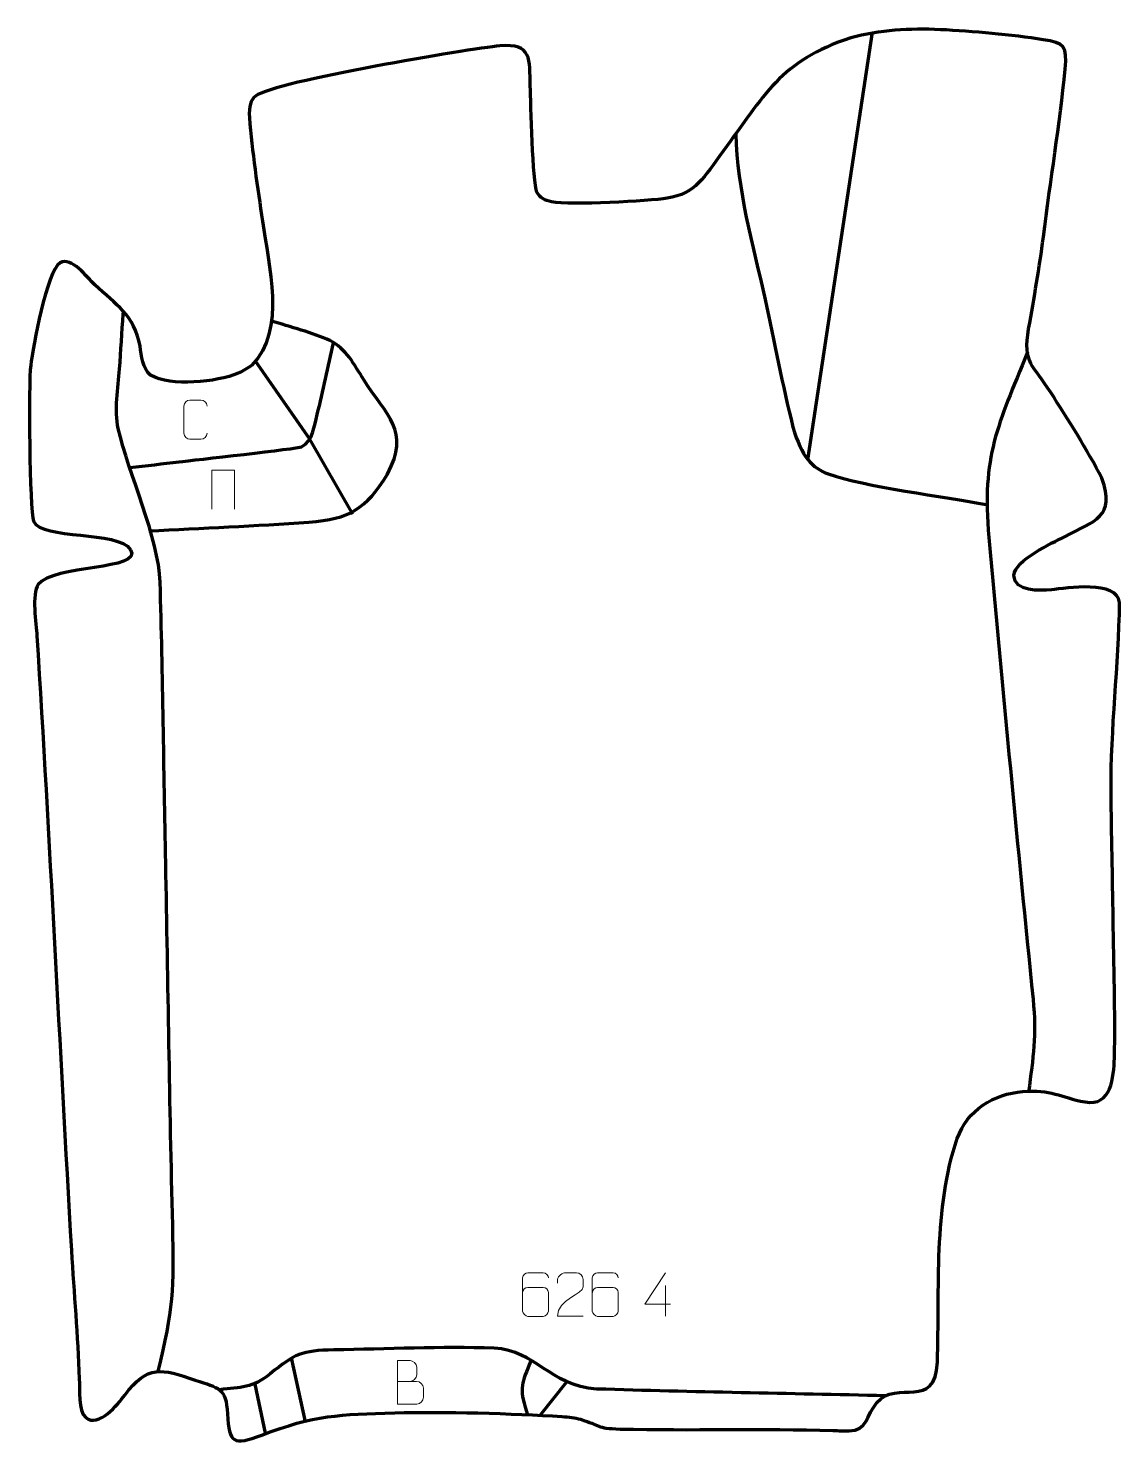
# Model space of a CAD drawing. Header units: millimetres. Extents: x 963 to 1588, y 51 to 863.
import ezdxf

# ---------------------------------------------------------------- set-up
doc = ezdxf.new("R2010")
doc.units = ezdxf.units.MM
doc.header["$MEASUREMENT"] = 0
doc.layers.add('layer 2', color=7, linetype='Continuous')
doc.layers.add('layer 3', color=7, linetype='Continuous')

msp = doc.modelspace()

# ---------------------------------------------------------------- linework, layer by layer
at = {"layer": 'layer 2', "color": 142, "lineweight": 158}
for points in [[(1409.3959, 615.8186), (1409.3959, 615.8186), (1446.4781, 860.9979), (1446.4781, 860.9979)], [(1121.5268, 64.1908), (1121.5268, 64.1908), (1113.4396, 100.9048), (1113.4396, 100.9048)], [(1092.4872, 85.7306), (1092.4872, 85.7306), (1098.4171, 57.716), (1098.4171, 57.716)], [(1270.9202, 86.7115), (1270.9202, 86.7115), (1255.938, 67.9154), (1255.938, 67.9154)]]:
    msp.add_open_spline(points, degree=3, dxfattribs=at)
for points, knots in [([(1368.1772, 802.7057), (1368.8721, 769.9882), (1377.9999, 739.4497), (1384.9543, 707.7137), (1384.9543, 707.7137), (1390.2375, 683.5028), (1394.9206, 658.4499), (1400.9505, 634.4947), (1400.9505, 634.4947), (1405.8734, 617.5295), (1411.923, 611.0316), (1421.2247, 607.6654), (1421.2247, 607.6654), (1441.2418, 600.4216), (1488.5011, 594.5472), (1511.6866, 590.0591)], [0, 0, 0, 0, 0.2, 0.2, 0.2, 0.2, 0.4, 0.4, 0.4, 0.4, 0.6, 0.6, 0.6, 0.6, 1, 1, 1, 1]), ([(1036.9228, 92.9935), (1045.7906, 128.694), (1046.2121, 140.3698), (1045.3078, 176.9658), (1045.3078, 176.9658), (1043.597, 246.2037), (1042.6721, 315.4575), (1041.2995, 384.7023), (1041.2995, 384.7023), (1040.2525, 438.3311), (1039.6889, 491.964), (1038.1087, 545.5818), (1038.1087, 545.5818), (1037.3651, 570.6259), (1020.065, 607.8735), (1014.1003, 633.7185), (1014.1003, 633.7185), (1011.7518, 643.8942), (1014.0617, 657.1095), (1014.843, 667.7753), (1014.843, 667.7753), (1015.6132, 678.2921), (1016.2309, 688.8197), (1016.929, 699.3414), (1016.929, 699.3414), (1016.929, 699.3414), (1017.0283, 700.8388), (1017.0283, 700.8388)], [0, 0, 0, 0, 0.125, 0.125, 0.125, 0.125, 0.25, 0.25, 0.25, 0.25, 0.375, 0.375, 0.375, 0.375, 0.5, 0.5, 0.5, 0.5, 0.625, 0.625, 0.625, 0.625, 0.75, 0.75, 0.75, 0.75, 1, 1, 1, 1]), ([(1031.73, 574.9628), (1062.2725, 576.615), (1092.9305, 577.8942), (1123.4391, 579.9357), (1123.4391, 579.9357), (1146.7145, 581.9385), (1156.0925, 587.2602), (1168.4144, 607.503), (1168.4144, 607.503), (1181.8858, 632.5796), (1167.8797, 640.8947), (1154.8404, 661.6367), (1154.8404, 661.6367), (1149.7101, 669.7976), (1144.5645, 679.8592), (1135.4873, 684.1025), (1135.4873, 684.1025), (1125.8713, 688.5978), (1112.3273, 692.0552), (1101.9468, 695.2628)], [0, 0, 0, 0, 0.16666667, 0.16666667, 0.16666667, 0.16666667, 0.33333333, 0.33333333, 0.33333333, 0.33333333, 0.5, 0.5, 0.5, 0.5, 0.66666667, 0.66666667, 0.66666667, 0.66666667, 1, 1, 1, 1]), ([(1020.8261, 611.2739), (1030.2339, 612.387), (1039.6417, 613.5002), (1049.0496, 614.6133), (1049.0496, 614.6133), (1056.8206, 615.5328), (1117.164, 622.1875), (1119.2189, 623.2408), (1119.2189, 623.2408), (1125.6743, 626.5501), (1126.5768, 635.1239), (1128.1668, 641.6531), (1128.1668, 641.6531), (1131.492, 655.3078), (1134.5509, 669.1305), (1137.4872, 682.8786)], [0, 0, 0, 0, 0.2, 0.2, 0.2, 0.2, 0.4, 0.4, 0.4, 0.4, 0.6, 0.6, 0.6, 0.6, 1, 1, 1, 1]), ([(1535.3796, 677.455), (1518.5242, 635.4936), (1509.0152, 618.0529), (1513.2767, 571.1324), (1513.2767, 571.1324), (1521.3352, 482.8102), (1529.6679, 394.678), (1538.6145, 306.4387), (1538.6145, 306.4387), (1540.72, 285.6722), (1538.6729, 273.3728), (1536.0108, 253.1322)], [0, 0, 0, 0, 0.25, 0.25, 0.25, 0.25, 0.5, 0.5, 0.5, 0.5, 1, 1, 1, 1]), ([(1148.6738, 584.5981), (1148.6738, 584.5981), (1124.0024, 627.5179), (1124.0024, 627.5179), (1124.0024, 627.5179), (1124.0024, 627.5179), (1092.8175, 672.3415), (1092.8175, 672.3415)], [0, 0, 0, 0, 0.33333333, 0.33333333, 0.33333333, 0.33333333, 1, 1, 1, 1]), ([(1453.9591, 79.0928), (1398.8249, 80.3899), (1343.5342, 81.2737), (1288.4285, 82.9626), (1288.4285, 82.9626), (1261.2777, 85.0064), (1253.4971, 105.1213), (1229.6403, 106.3955), (1229.6403, 106.3955), (1199.3683, 107.45), (1168.1765, 105.8594), (1137.791, 105.3703), (1137.791, 105.3703), (1119.0439, 105.0685), (1115.589, 103.1775), (1101.2114, 91.6695), (1101.2114, 91.6695), (1090.8804, 83.4005), (1084.5481, 84.0561), (1072.1203, 82.5487)], [0, 0, 0, 0, 0.16666667, 0.16666667, 0.16666667, 0.16666667, 0.33333333, 0.33333333, 0.33333333, 0.33333333, 0.5, 0.5, 0.5, 0.5, 0.66666667, 0.66666667, 0.66666667, 0.66666667, 1, 1, 1, 1]), ([(1250.6371, 99.2263), (1245.5225, 85.8572), (1243.6469, 84.384), (1248.2372, 70.0193), (1248.2372, 70.0193), (1248.2372, 70.0193), (1248.8014, 68.2536), (1248.8014, 68.2536)], [0, 0, 0, 0, 0.33333333, 0.33333333, 0.33333333, 0.33333333, 1, 1, 1, 1])]:
    msp.add_open_spline(points, degree=3, knots=knots, dxfattribs=at)
at = {"layer": 'layer 3', "color": 242, "lineweight": 158}
msp.add_open_spline([(1232.8243, 853.1001), (1251.7072, 854.5462), (1249.7904, 845.6346), (1250.3253, 830.0417), (1250.3253, 830.0417), (1250.6484, 820.6797), (1251.7258, 774.4399), (1254.169, 769.2795), (1254.169, 769.2795), (1255.7395, 765.9625), (1258.8809, 764.3741), (1262.5455, 763.6638), (1262.5455, 763.6638), (1273.3851, 761.5628), (1318.5781, 764.0803), (1328.7469, 765.7173), (1328.7469, 765.7173), (1345.6196, 768.4335), (1349.5492, 777.4578), (1360.849, 792.6416), (1360.849, 792.6416), (1384.4386, 824.3395), (1393.5628, 844.6795), (1434.1075, 857.6386), (1434.1075, 857.6386), (1450.5512, 862.2769), (1467.9505, 863.1303), (1485.487, 862.3613), (1485.487, 862.3613), (1503.9186, 861.4784), (1526.3401, 859.5366), (1544.4333, 856.6104), (1544.4333, 856.6104), (1556.364, 854.6808), (1558.3315, 853.2617), (1557.0742, 839.7206), (1557.0742, 839.7206), (1553.8965, 807.8461), (1548.5114, 775.5348), (1544.5411, 743.5936), (1544.5411, 743.5936), (1542.2869, 725.657), (1539.2187, 708.6721), (1536.0977, 690.9173), (1536.0977, 690.9173), (1532.5984, 671.0105), (1538.8436, 670.0486), (1548.8197, 654.3218), (1548.8197, 654.3218), (1558.4571, 638.9963), (1570.0557, 621.2341), (1578.012, 605.1648), (1578.012, 605.1648), (1586.1246, 582.8325), (1574.255, 580.9714), (1556.5569, 571.681), (1556.5569, 571.681), (1549.4363, 567.943), (1528.0541, 558.1947), (1527.6006, 549.4967), (1527.6006, 549.4967), (1527.962, 539.6449), (1542.296, 540.8428), (1549.1239, 541.2658), (1549.1239, 541.2658), (1557.7955, 542.208), (1586.761, 546.8307), (1588.2727, 534.0024), (1588.2727, 534.0024), (1587.6736, 497.4294), (1583.0752, 462.0274), (1583.4028, 425.1263), (1583.4028, 425.1263), (1583.6171, 400.9831), (1584.2, 376.8395), (1584.5243, 352.6965), (1584.5243, 352.6965), (1584.8283, 326.2192), (1585.8873, 299.174), (1585.2484, 272.7563), (1585.2484, 272.7563), (1584.9148, 261.9455), (1583.5148, 244.6482), (1568.4354, 247.5541), (1568.4354, 247.5541), (1553.9751, 250.3408), (1548.9231, 254.8669), (1532.8374, 253.5502), (1532.8374, 253.5502), (1516.0259, 252.174), (1500.8447, 242.9458), (1495.1846, 226.532), (1495.1846, 226.532), (1481.3709, 186.4738), (1485.2162, 140.3512), (1483.7587, 98.4836), (1483.7587, 98.4836), (1482.7184, 70.0767), (1460.5285, 89.092), (1449.0068, 75.1586), (1449.0068, 75.1586), (1443.0636, 67.9713), (1443.4849, 59.1245), (1433.2409, 58.9469), (1433.2409, 58.9469), (1430.2495, 58.8951), (1426.9211, 59.122), (1423.9089, 59.2322), (1423.9089, 59.2322), (1383.2093, 60.3894), (1342.571, 59.1263), (1301.9496, 60.0192), (1301.9496, 60.0192), (1287.4664, 60.4759), (1291.02, 62.1451), (1279.0802, 65.6173), (1279.0802, 65.6173), (1276.0612, 66.4953), (1272.4169, 66.9769), (1268.4384, 67.2211), (1268.4384, 67.2211), (1240.424, 68.9414), (1200.075, 70.1921), (1172.7068, 69.2828), (1172.7068, 69.2828), (1141.3091, 68.4584), (1126.3793, 68.1572), (1096.3597, 56.5399), (1096.3597, 56.5399), (1080.2861, 50.5082), (1077.4385, 51.636), (1076.7802, 68.7782), (1076.7802, 68.7782), (1075.7824, 83.952), (1072.0841, 83.4177), (1058.2854, 88.1009), (1058.2854, 88.1009), (1038.8688, 94.6691), (1031.1095, 97.1879), (1017.8147, 79.3806), (1017.8147, 79.3806), (1014.0142, 74.2902), (1002.7599, 60.5356), (995.4263, 66.623), (995.4263, 66.623), (990.9886, 70.3066), (992.0063, 83.0932), (991.7736, 88.9013), (991.7736, 88.9013), (990.7944, 113.3397), (988.7107, 137.9424), (987.2599, 162.3852), (987.2599, 162.3852), (980.4176, 279.8573), (974.7876, 397.4891), (967.4706, 514.9119), (967.4706, 514.9119), (966.9367, 521.6682), (964.3133, 538.6788), (968.28, 544.2899), (968.28, 544.2899), (976.306, 555.6434), (1028.7296, 552.2221), (1021.1259, 564.2249), (1021.1259, 564.2249), (1013.9634, 575.5311), (970.2456, 569.5726), (965.4827, 580.5883), (965.4827, 580.5883), (963.3062, 587.0752), (962.5564, 659.754), (963.9011, 670.0466), (963.9011, 670.0466), (965.3221, 680.5848), (972.8141, 723.6959), (980.8288, 728.6634), (980.8288, 728.6634), (987.1451, 732.5784), (996.2232, 720.2738), (1000.6802, 716.0648), (1000.6802, 716.0648), (1012.9181, 704.5077), (1023.1492, 699.0041), (1026.5914, 680.9589), (1026.5914, 680.9589), (1027.4928, 675.5539), (1028.1045, 667.8981), (1032.6816, 664.2703), (1032.6816, 664.2703), (1044.2339, 657.5444), (1070.6288, 660.2598), (1082.7813, 665.3994), (1082.7813, 665.3994), (1085.9056, 666.7207), (1088.079, 667.9715), (1090.7386, 670.0636), (1090.7386, 670.0636), (1110.5007, 689.8671), (1100.3091, 727.5609), (1096.7714, 752.5123), (1096.7714, 752.5123), (1094.074, 771.5366), (1090.6743, 792.8863), (1089.3644, 811.8889), (1089.3644, 811.8889), (1088.8951, 818.6971), (1089.9309, 822.0709), (1092.8576, 824.3059), (1092.8576, 824.3059), (1104.102, 832.8933), (1215.981, 851.3771), (1232.8243, 853.1001)], degree=3, knots=[0, 0, 0, 0, 0.01851852, 0.01851852, 0.01851852, 0.01851852, 0.03703704, 0.03703704, 0.03703704, 0.03703704, 0.05555556, 0.05555556, 0.05555556, 0.05555556, 0.07407407, 0.07407407, 0.07407407, 0.07407407, 0.09259259, 0.09259259, 0.09259259, 0.09259259, 0.11111111, 0.11111111, 0.11111111, 0.11111111, 0.12962963, 0.12962963, 0.12962963, 0.12962963, 0.14814815, 0.14814815, 0.14814815, 0.14814815, 0.16666667, 0.16666667, 0.16666667, 0.16666667, 0.18518519, 0.18518519, 0.18518519, 0.18518519, 0.2037037, 0.2037037, 0.2037037, 0.2037037, 0.22222222, 0.22222222, 0.22222222, 0.22222222, 0.24074074, 0.24074074, 0.24074074, 0.24074074, 0.25925926, 0.25925926, 0.25925926, 0.25925926, 0.27777778, 0.27777778, 0.27777778, 0.27777778, 0.2962963, 0.2962963, 0.2962963, 0.2962963, 0.31481481, 0.31481481, 0.31481481, 0.31481481, 0.33333333, 0.33333333, 0.33333333, 0.33333333, 0.35185185, 0.35185185, 0.35185185, 0.35185185, 0.37037037, 0.37037037, 0.37037037, 0.37037037, 0.38888889, 0.38888889, 0.38888889, 0.38888889, 0.40740741, 0.40740741, 0.40740741, 0.40740741, 0.42592593, 0.42592593, 0.42592593, 0.42592593, 0.44444444, 0.44444444, 0.44444444, 0.44444444, 0.46296296, 0.46296296, 0.46296296, 0.46296296, 0.48148148, 0.48148148, 0.48148148, 0.48148148, 0.5, 0.5, 0.5, 0.5, 0.51851852, 0.51851852, 0.51851852, 0.51851852, 0.53703704, 0.53703704, 0.53703704, 0.53703704, 0.55555556, 0.55555556, 0.55555556, 0.55555556, 0.57407407, 0.57407407, 0.57407407, 0.57407407, 0.59259259, 0.59259259, 0.59259259, 0.59259259, 0.61111111, 0.61111111, 0.61111111, 0.61111111, 0.62962963, 0.62962963, 0.62962963, 0.62962963, 0.64814815, 0.64814815, 0.64814815, 0.64814815, 0.66666667, 0.66666667, 0.66666667, 0.66666667, 0.68518519, 0.68518519, 0.68518519, 0.68518519, 0.7037037, 0.7037037, 0.7037037, 0.7037037, 0.72222222, 0.72222222, 0.72222222, 0.72222222, 0.74074074, 0.74074074, 0.74074074, 0.74074074, 0.75925926, 0.75925926, 0.75925926, 0.75925926, 0.77777778, 0.77777778, 0.77777778, 0.77777778, 0.7962963, 0.7962963, 0.7962963, 0.7962963, 0.81481481, 0.81481481, 0.81481481, 0.81481481, 0.83333333, 0.83333333, 0.83333333, 0.83333333, 0.85185185, 0.85185185, 0.85185185, 0.85185185, 0.87037037, 0.87037037, 0.87037037, 0.87037037, 0.88888889, 0.88888889, 0.88888889, 0.88888889, 0.90740741, 0.90740741, 0.90740741, 0.90740741, 0.92592593, 0.92592593, 0.92592593, 0.92592593, 0.94444444, 0.94444444, 0.94444444, 0.94444444, 0.96296296, 0.96296296, 0.96296296, 0.96296296, 1, 1, 1, 1], dxfattribs=at)
at = {"layer": 'layer 3', "color": 250, "lineweight": 9}
for points, knots in [([(1065.0305, 631.0292), (1064.9053, 628.9482), (1063.4031, 627.623), (1061.4794, 627.6133), (1061.4794, 627.6133), (1059.3908, 627.6136), (1057.3022, 627.6136), (1055.2139, 627.6133), (1055.2139, 627.6133), (1053.4897, 627.5189), (1051.7233, 629.2068), (1051.7333, 631.0136), (1051.7333, 631.0136), (1051.7337, 636.1818), (1051.7337, 641.3495), (1051.7333, 646.5169), (1051.7333, 646.5169), (1051.7371, 648.432), (1053.3016, 649.9719), (1055.2295, 649.9598), (1055.2295, 649.9598), (1057.3125, 649.9598), (1059.396, 649.9598), (1061.4794, 649.9598), (1061.4794, 649.9598), (1063.2229, 649.9916), (1065.0066, 648.6557), (1065.0305, 646.4723)], [0, 0, 0, 0, 0.125, 0.125, 0.125, 0.125, 0.25, 0.25, 0.25, 0.25, 0.375, 0.375, 0.375, 0.375, 0.5, 0.5, 0.5, 0.5, 0.625, 0.625, 0.625, 0.625, 0.75, 0.75, 0.75, 0.75, 1, 1, 1, 1]), ([(1067.6977, 587.3932), (1067.6977, 587.3932), (1067.6977, 609.7435), (1067.6977, 609.7435), (1067.6977, 609.7435), (1067.6977, 609.7435), (1080.816, 609.7435), (1080.816, 609.7435), (1080.816, 609.7435), (1080.816, 609.7435), (1080.816, 587.3932), (1080.816, 587.3932)], [0, 0, 0, 0, 0.25, 0.25, 0.25, 0.25, 0.5, 0.5, 0.5, 0.5, 1, 1, 1, 1]), ([(1260.7835, 146.6918), (1260.7594, 148.0313), (1259.4032, 149.6845), (1257.8313, 149.6502), (1257.8313, 149.6502), (1254.8465, 149.6499), (1251.8613, 149.6499), (1248.8759, 149.6502), (1248.8759, 149.6502), (1247.6568, 149.6651), (1245.9286, 148.2275), (1245.9236, 146.6918), (1245.9236, 146.6918), (1245.9239, 140.3313), (1245.9239, 133.9705), (1245.9236, 127.6098), (1245.9236, 127.6098), (1245.9283, 126.4469), (1247.6568, 124.6758), (1248.8759, 124.6514), (1248.8759, 124.6514), (1251.8613, 124.6517), (1254.8465, 124.6517), (1257.8313, 124.6514), (1257.8313, 124.6514), (1259.1094, 124.6952), (1260.7791, 126.3097), (1260.7835, 127.6098), (1260.7835, 127.6098), (1260.7835, 131.1931), (1260.7835, 134.7762), (1260.7835, 138.3589), (1260.7835, 138.3589), (1260.745, 139.8371), (1259.1623, 141.27), (1257.8313, 141.268), (1257.8313, 141.268), (1254.8465, 141.2683), (1251.8613, 141.2683), (1248.8759, 141.268), (1248.8759, 141.268), (1247.5464, 141.273), (1245.9034, 139.7657), (1245.9451, 138.3372)], [0, 0, 0, 0, 0.08333333, 0.08333333, 0.08333333, 0.08333333, 0.16666667, 0.16666667, 0.16666667, 0.16666667, 0.25, 0.25, 0.25, 0.25, 0.33333333, 0.33333333, 0.33333333, 0.33333333, 0.41666667, 0.41666667, 0.41666667, 0.41666667, 0.5, 0.5, 0.5, 0.5, 0.58333333, 0.58333333, 0.58333333, 0.58333333, 0.66666667, 0.66666667, 0.66666667, 0.66666667, 0.75, 0.75, 0.75, 0.75, 0.83333333, 0.83333333, 0.83333333, 0.83333333, 1, 1, 1, 1]), ([(1280.725, 124.664), (1275.8106, 124.6643), (1270.8962, 124.6643), (1265.9821, 124.664), (1265.9821, 124.664), (1265.9821, 134.5963), (1280.6331, 137.2375), (1280.725, 141.5478), (1280.725, 141.5478), (1280.7247, 142.9719), (1280.7247, 144.3956), (1280.725, 145.8189), (1280.725, 145.8189), (1280.7081, 147.896), (1278.5853, 149.6208), (1276.9143, 149.6381), (1276.9143, 149.6381), (1274.8411, 149.6377), (1272.7682, 149.6377), (1270.6958, 149.6381), (1270.6958, 149.6381), (1268.8737, 149.6546), (1266.049, 147.8625), (1265.9821, 145.7689), (1265.9821, 145.7689), (1265.9821, 145.7689), (1265.9821, 143.7141), (1265.9821, 143.7141)], [0, 0, 0, 0, 0.125, 0.125, 0.125, 0.125, 0.25, 0.25, 0.25, 0.25, 0.375, 0.375, 0.375, 0.375, 0.5, 0.5, 0.5, 0.5, 0.625, 0.625, 0.625, 0.625, 0.75, 0.75, 0.75, 0.75, 1, 1, 1, 1]), ([(1300.7835, 146.6918), (1300.7594, 148.0313), (1299.4032, 149.6845), (1297.8313, 149.6502), (1297.8313, 149.6502), (1294.8465, 149.6499), (1291.8613, 149.6499), (1288.8759, 149.6502), (1288.8759, 149.6502), (1287.6568, 149.6651), (1285.9286, 148.2275), (1285.9236, 146.6918), (1285.9236, 146.6918), (1285.9239, 140.3313), (1285.9239, 133.9705), (1285.9236, 127.6098), (1285.9236, 127.6098), (1285.9283, 126.4469), (1287.6568, 124.6758), (1288.8759, 124.6514), (1288.8759, 124.6514), (1291.8613, 124.6517), (1294.8465, 124.6517), (1297.8313, 124.6514), (1297.8313, 124.6514), (1299.1094, 124.6952), (1300.7791, 126.3097), (1300.7835, 127.6098), (1300.7835, 127.6098), (1300.7835, 131.1931), (1300.7835, 134.7762), (1300.7835, 138.3589), (1300.7835, 138.3589), (1300.745, 139.8371), (1299.1623, 141.27), (1297.8313, 141.268), (1297.8313, 141.268), (1294.8465, 141.2683), (1291.8613, 141.2683), (1288.8759, 141.268), (1288.8759, 141.268), (1287.5464, 141.273), (1285.9034, 139.7657), (1285.9451, 138.3372)], [0, 0, 0, 0, 0.08333333, 0.08333333, 0.08333333, 0.08333333, 0.16666667, 0.16666667, 0.16666667, 0.16666667, 0.25, 0.25, 0.25, 0.25, 0.33333333, 0.33333333, 0.33333333, 0.33333333, 0.41666667, 0.41666667, 0.41666667, 0.41666667, 0.5, 0.5, 0.5, 0.5, 0.58333333, 0.58333333, 0.58333333, 0.58333333, 0.66666667, 0.66666667, 0.66666667, 0.66666667, 0.75, 0.75, 0.75, 0.75, 0.83333333, 0.83333333, 0.83333333, 0.83333333, 1, 1, 1, 1]), ([(1330.7644, 131.5677), (1330.7644, 131.5677), (1315.9427, 131.5677), (1315.9427, 131.5677), (1315.9427, 131.5677), (1315.9427, 131.5677), (1327.8203, 149.6382), (1327.8203, 149.6382)], [0, 0, 0, 0, 0.33333333, 0.33333333, 0.33333333, 0.33333333, 1, 1, 1, 1]), ([(1174.297, 87.3521), (1177.9356, 87.3525), (1181.5227, 87.3525), (1185.1621, 87.3521), (1185.1621, 87.3521), (1187.1375, 87.3348), (1189.0611, 85.5987), (1189.0611, 83.5491), (1189.0611, 83.5491), (1189.0607, 82.4205), (1189.0607, 79.3711), (1189.0611, 78.2422), (1189.0611, 78.2422), (1189.0787, 76.3843), (1187.5366, 74.3704), (1185.2151, 74.3873), (1185.2151, 74.3873), (1181.5753, 74.3877), (1177.9359, 74.3877), (1174.297, 74.3873), (1174.297, 74.3873), (1174.297, 82.7056), (1174.297, 91.0234), (1174.297, 99.3409), (1174.297, 99.3409), (1176.6707, 99.3409), (1179.0448, 99.3409), (1181.419, 99.3409), (1181.419, 99.3409), (1183.0998, 99.3585), (1185.1966, 97.448), (1185.2143, 95.4856), (1185.2143, 95.4856), (1185.2139, 93.4195), (1185.2139, 93.2735), (1185.2143, 91.207), (1185.2143, 91.207), (1185.2316, 89.1409), (1183.3771, 87.3348), (1181.3671, 87.3521)], [0, 0, 0, 0, 0.09090909, 0.09090909, 0.09090909, 0.09090909, 0.18181818, 0.18181818, 0.18181818, 0.18181818, 0.27272727, 0.27272727, 0.27272727, 0.27272727, 0.36363636, 0.36363636, 0.36363636, 0.36363636, 0.45454545, 0.45454545, 0.45454545, 0.45454545, 0.54545455, 0.54545455, 0.54545455, 0.54545455, 0.63636364, 0.63636364, 0.63636364, 0.63636364, 0.72727273, 0.72727273, 0.72727273, 0.72727273, 0.81818182, 0.81818182, 0.81818182, 0.81818182, 1, 1, 1, 1])]:
    msp.add_open_spline(points, degree=3, knots=knots, dxfattribs=at)
msp.add_open_spline([(1327.8203, 142.3288), (1327.8203, 142.3288), (1327.8203, 124.6641), (1327.8203, 124.6641)], degree=3, dxfattribs=at)

doc.saveas('drawing.dxf')
